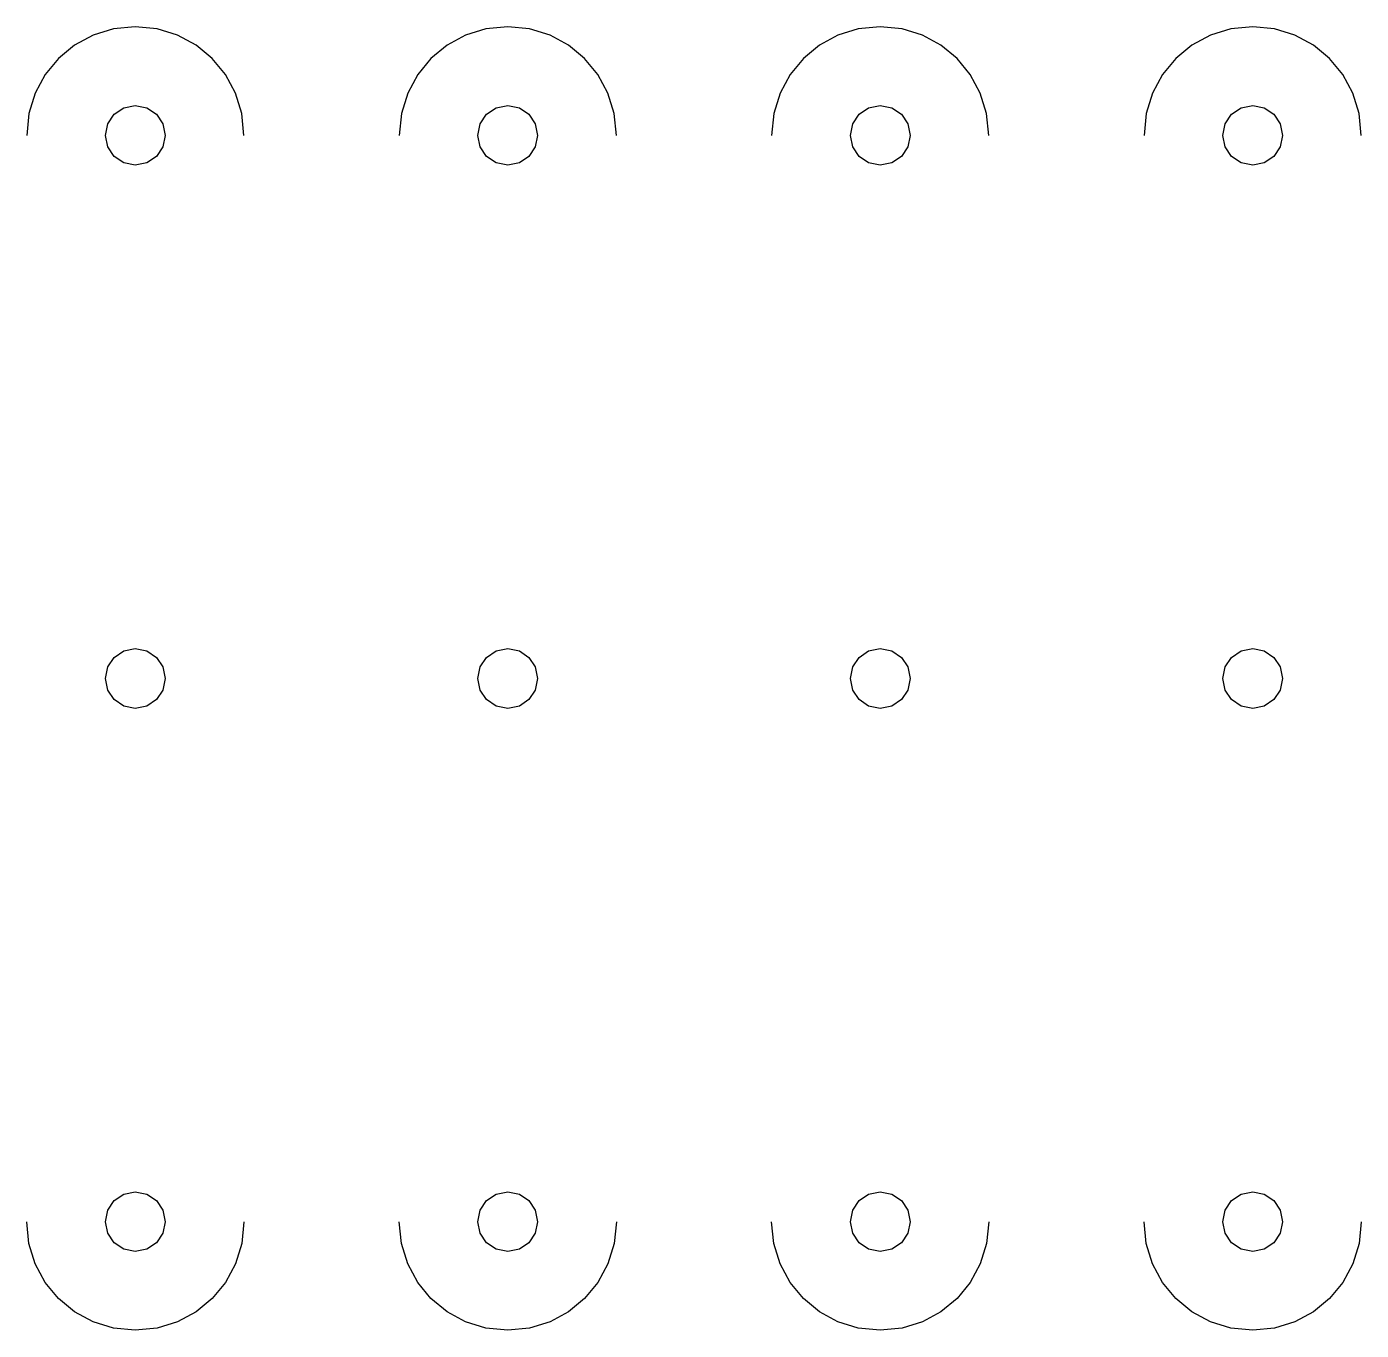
# Model space of a CAD drawing. Extents: x 0 to 4.84, y 0 to 4.73.
import ezdxf

# ---------------------------------------------------------------- set-up
doc = ezdxf.new("R2010")
doc.units = 0
doc.layers.get('0').update_dxf_attribs({"linetype": 'CONTINUOUS'})

msp = doc.modelspace()

# ---------------------------------------------------------------- linework, layer by layer
at = {"color": 1}
for points in [[(0.7886, 4.3315), (0.7806, 4.4109), (0.7577, 4.4848), (0.7214, 4.5517), (0.6733, 4.61), (0.615, 4.658), (0.5481, 4.6943), (0.4742, 4.7173), (0.3949, 4.7253), (0.3155, 4.7173), (0.2416, 4.6943), (0.1748, 4.658), (0.1165, 4.61), (0.0685, 4.5517), (0.0322, 4.4848), (0.0092, 4.4109), (0.0012, 4.3315)], [(2.1387, 4.3315), (2.1307, 4.4109), (2.1077, 4.4848), (2.0715, 4.5517), (2.0234, 4.61), (1.9651, 4.658), (1.8982, 4.6943), (1.8243, 4.7173), (1.745, 4.7253), (1.6656, 4.7173), (1.5917, 4.6943), (1.5249, 4.658), (1.4666, 4.61), (1.4185, 4.5517), (1.3822, 4.4848), (1.3593, 4.4109), (1.3513, 4.3315)], [(3.4888, 4.3315), (3.4807, 4.4109), (3.4578, 4.4848), (3.4215, 4.5517), (3.3734, 4.61), (3.3152, 4.658), (3.2483, 4.6943), (3.1744, 4.7173), (3.0951, 4.7253), (3.0157, 4.7173), (2.9418, 4.6943), (2.8749, 4.658), (2.8167, 4.61), (2.7686, 4.5517), (2.7323, 4.4848), (2.7094, 4.4109), (2.7014, 4.3315)], [(4.8389, 4.3315), (4.8308, 4.4109), (4.8079, 4.4848), (4.7716, 4.5517), (4.7235, 4.61), (4.6653, 4.658), (4.5984, 4.6943), (4.5245, 4.7173), (4.4451, 4.7253), (4.3658, 4.7173), (4.2919, 4.6943), (4.225, 4.658), (4.1667, 4.61), (4.1186, 4.5517), (4.0824, 4.4848), (4.0594, 4.4109), (4.0514, 4.3315)], [(0.7886, 0.3945), (0.7806, 0.3152), (0.7577, 0.2413), (0.7214, 0.1744), (0.6733, 0.1162), (0.615, 0.0681), (0.5481, 0.0318), (0.4742, 0.0088), (0.3949, 0.0008), (0.3155, 0.0088), (0.2416, 0.0318), (0.1748, 0.0681), (0.1165, 0.1162), (0.0685, 0.1744), (0.0322, 0.2413), (0.0092, 0.3152), (0.0012, 0.3945)], [(2.1387, 0.3945), (2.1307, 0.3152), (2.1077, 0.2413), (2.0715, 0.1744), (2.0234, 0.1162), (1.9651, 0.0681), (1.8982, 0.0318), (1.8243, 0.0088), (1.745, 0.0008), (1.6656, 0.0088), (1.5917, 0.0318), (1.5249, 0.0681), (1.4666, 0.1162), (1.4185, 0.1744), (1.3822, 0.2413), (1.3593, 0.3152), (1.3513, 0.3945)], [(3.4888, 0.3945), (3.4807, 0.3152), (3.4578, 0.2413), (3.4215, 0.1744), (3.3734, 0.1162), (3.3152, 0.0681), (3.2483, 0.0318), (3.1744, 0.0088), (3.0951, 0.0008), (3.0157, 0.0088), (2.9418, 0.0318), (2.8749, 0.0681), (2.8167, 0.1162), (2.7686, 0.1744), (2.7323, 0.2413), (2.7094, 0.3152), (2.7014, 0.3945)], [(4.8389, 0.3945), (4.8308, 0.3152), (4.8079, 0.2413), (4.7716, 0.1744), (4.7235, 0.1162), (4.6653, 0.0681), (4.5984, 0.0318), (4.5245, 0.0088), (4.4451, 0.0008), (4.3658, 0.0088), (4.2919, 0.0318), (4.225, 0.0681), (4.1667, 0.1162), (4.1186, 0.1744), (4.0824, 0.2413), (4.0594, 0.3152), (4.0514, 0.3945)]]:
    msp.add_lwpolyline(points, dxfattribs=at)
for points in [[(0.5032, 4.3315), (0.4947, 4.2894), (0.4715, 4.255), (0.437, 4.2318), (0.3949, 4.2233), (0.3528, 4.2318), (0.3184, 4.255), (0.2951, 4.2894), (0.2867, 4.3315), (0.2951, 4.3737), (0.3184, 4.4081), (0.3528, 4.4313), (0.3949, 4.4398), (0.437, 4.4313), (0.4715, 4.4081), (0.4947, 4.3737), (0.5032, 4.3315)], [(1.8533, 4.3315), (1.8447, 4.2894), (1.8215, 4.255), (1.7871, 4.2318), (1.745, 4.2233), (1.7028, 4.2318), (1.6684, 4.255), (1.6452, 4.2894), (1.6367, 4.3315), (1.6452, 4.3737), (1.6684, 4.4081), (1.7028, 4.4313), (1.745, 4.4398), (1.7871, 4.4313), (1.8215, 4.4081), (1.8447, 4.3737), (1.8533, 4.3315)], [(3.2033, 4.3315), (3.1948, 4.2894), (3.1716, 4.255), (3.1372, 4.2318), (3.0951, 4.2233), (3.0529, 4.2318), (3.0185, 4.255), (2.9953, 4.2894), (2.9868, 4.3315), (2.9953, 4.3737), (3.0185, 4.4081), (3.0529, 4.4313), (3.0951, 4.4398), (3.1372, 4.4313), (3.1716, 4.4081), (3.1948, 4.3737), (3.2033, 4.3315)], [(4.5534, 4.3315), (4.5449, 4.2894), (4.5217, 4.255), (4.4873, 4.2318), (4.4451, 4.2233), (4.403, 4.2318), (4.3685, 4.255), (4.3453, 4.2894), (4.3369, 4.3315), (4.3453, 4.3737), (4.3685, 4.4081), (4.403, 4.4313), (4.4451, 4.4398), (4.4873, 4.4313), (4.5217, 4.4081), (4.5449, 4.3737), (4.5534, 4.3315)], [(0.5032, 2.363), (0.4947, 2.3209), (0.4715, 2.2865), (0.437, 2.2633), (0.3949, 2.2548), (0.3528, 2.2633), (0.3184, 2.2865), (0.2951, 2.3209), (0.2867, 2.363), (0.2951, 2.4052), (0.3184, 2.4396), (0.3528, 2.4628), (0.3949, 2.4713), (0.437, 2.4628), (0.4715, 2.4396), (0.4947, 2.4052), (0.5032, 2.363)], [(1.8533, 2.363), (1.8447, 2.3209), (1.8215, 2.2865), (1.7871, 2.2633), (1.745, 2.2548), (1.7028, 2.2633), (1.6684, 2.2865), (1.6452, 2.3209), (1.6367, 2.363), (1.6452, 2.4052), (1.6684, 2.4396), (1.7028, 2.4628), (1.745, 2.4713), (1.7871, 2.4628), (1.8215, 2.4396), (1.8447, 2.4052), (1.8533, 2.363)], [(3.2033, 2.363), (3.1948, 2.3209), (3.1716, 2.2865), (3.1372, 2.2633), (3.0951, 2.2548), (3.0529, 2.2633), (3.0185, 2.2865), (2.9953, 2.3209), (2.9868, 2.363), (2.9953, 2.4052), (3.0185, 2.4396), (3.0529, 2.4628), (3.0951, 2.4713), (3.1372, 2.4628), (3.1716, 2.4396), (3.1948, 2.4052), (3.2033, 2.363)], [(4.5534, 2.363), (4.5449, 2.3209), (4.5217, 2.2865), (4.4873, 2.2633), (4.4451, 2.2548), (4.403, 2.2633), (4.3685, 2.2865), (4.3453, 2.3209), (4.3369, 2.363), (4.3453, 2.4052), (4.3685, 2.4396), (4.403, 2.4628), (4.4451, 2.4713), (4.4873, 2.4628), (4.5217, 2.4396), (4.5449, 2.4052), (4.5534, 2.363)], [(0.5032, 0.3945), (0.4947, 0.3524), (0.4715, 0.318), (0.437, 0.2948), (0.3949, 0.2862), (0.3528, 0.2948), (0.3184, 0.318), (0.2951, 0.3524), (0.2867, 0.3945), (0.2951, 0.4367), (0.3184, 0.4711), (0.3528, 0.4943), (0.3949, 0.5028), (0.437, 0.4943), (0.4715, 0.4711), (0.4947, 0.4367), (0.5032, 0.3945)], [(1.8533, 0.3945), (1.8447, 0.3524), (1.8215, 0.318), (1.7871, 0.2948), (1.745, 0.2862), (1.7028, 0.2948), (1.6684, 0.318), (1.6452, 0.3524), (1.6367, 0.3945), (1.6452, 0.4367), (1.6684, 0.4711), (1.7028, 0.4943), (1.745, 0.5028), (1.7871, 0.4943), (1.8215, 0.4711), (1.8447, 0.4367), (1.8533, 0.3945)], [(3.2033, 0.3945), (3.1948, 0.3524), (3.1716, 0.318), (3.1372, 0.2948), (3.0951, 0.2862), (3.0529, 0.2948), (3.0185, 0.318), (2.9953, 0.3524), (2.9868, 0.3945), (2.9953, 0.4367), (3.0185, 0.4711), (3.0529, 0.4943), (3.0951, 0.5028), (3.1372, 0.4943), (3.1716, 0.4711), (3.1948, 0.4367), (3.2033, 0.3945)], [(4.5534, 0.3945), (4.5449, 0.3524), (4.5217, 0.318), (4.4873, 0.2948), (4.4451, 0.2862), (4.403, 0.2948), (4.3685, 0.318), (4.3453, 0.3524), (4.3369, 0.3945), (4.3453, 0.4367), (4.3685, 0.4711), (4.403, 0.4943), (4.4451, 0.5028), (4.4873, 0.4943), (4.5217, 0.4711), (4.5449, 0.4367), (4.5534, 0.3945)]]:
    msp.add_lwpolyline(points, close=True, dxfattribs=at)

doc.saveas('drawing.dxf')
